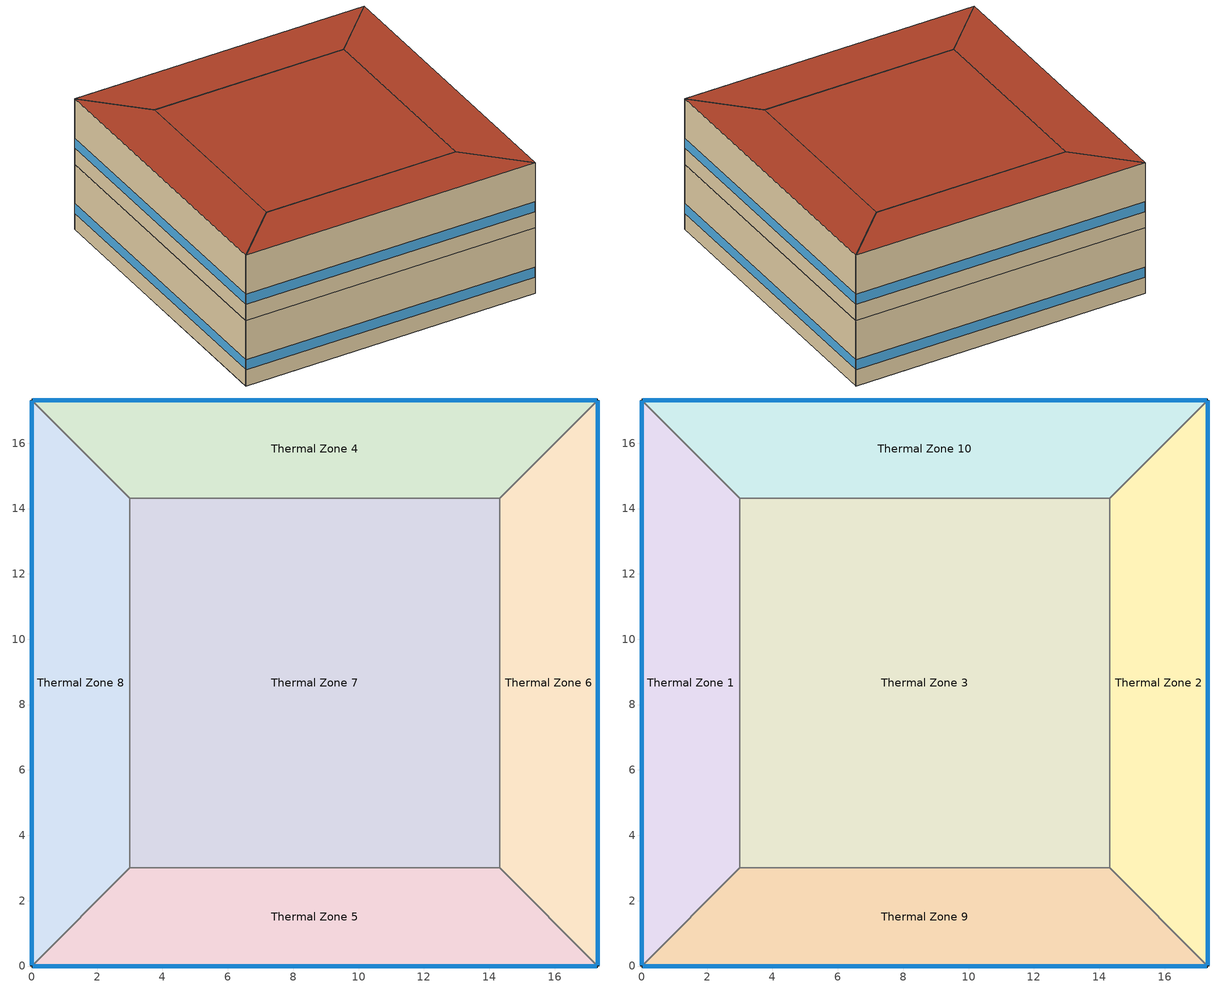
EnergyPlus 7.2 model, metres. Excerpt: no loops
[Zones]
Thermal Zone 7
 floor ground (000_ExtSlabCarpet_4in_ClimateZone 1-8): 3,3 3,14.32 14.32,14.32 14.32,3 z0
 wall to Thermal Zone 5 (000_Interior Wall): 3,3 14.32,3 z0:4
 wall to Thermal Zone 8 (000_Interior Wall): 3,14.32 3,3 z0:4
 wall to Thermal Zone 4 (000_Interior Wall): 14.32,14.32 3,14.32 z0:4
 wall to Thermal Zone 6 (000_Interior Wall): 14.32,3 14.32,14.32 z0:4
Thermal Zone 6
 floor ground (000_ExtSlabCarpet_4in_ClimateZone 1-8): 17.32,17.32 17.32,0 14.32,3 14.32,14.32 z0
 wall outside (ASHRAE_189.1-2009_ExtWall_SteelFrame_ClimateZone 4-8): 17.32,0 17.32,17.32 z0:4
 wall to Thermal Zone 5 (000_Interior Wall): 14.32,3 17.32,0 z0:4
 wall to Thermal Zone 4 (000_Interior Wall): 17.32,17.32 14.32,14.32 z0:4
 window (ASHRAE_189.1-2009_ExtWindow_ClimateZone 4-5): 17.32,0.03 17.32,17.3 z1:1.6
Thermal Zone 4
 floor ground (000_ExtSlabCarpet_4in_ClimateZone 1-8): 0,17.32 17.32,17.32 14.32,14.32 3,14.32 z0
 wall outside (ASHRAE_189.1-2009_ExtWall_SteelFrame_ClimateZone 4-8): 17.32,17.32 0,17.32 z0:4
 wall to Thermal Zone 8 (000_Interior Wall): 0,17.32 3,14.32 z0:4
 window (ASHRAE_189.1-2009_ExtWindow_ClimateZone 4-5): 17.3,17.32 0.03,17.32 z1:1.6
Thermal Zone 8
 floor ground (000_ExtSlabCarpet_4in_ClimateZone 1-8): 0,0 0,17.32 3,14.32 3,3 z0
 wall outside (ASHRAE_189.1-2009_ExtWall_SteelFrame_ClimateZone 4-8): 0,17.32 0,0 z0:4
 wall to Thermal Zone 5 (000_Interior Wall): 0,0 3,3 z0:4
 window (ASHRAE_189.1-2009_ExtWindow_ClimateZone 4-5): 0,17.3 0,0.03 z1:1.6
Thermal Zone 5
 floor ground (000_ExtSlabCarpet_4in_ClimateZone 1-8): 17.32,0 0,0 3,3 14.32,3 z0
 wall outside (ASHRAE_189.1-2009_ExtWall_SteelFrame_ClimateZone 4-8): 0,0 17.32,0 z0:4
 window (ASHRAE_189.1-2009_ExtWindow_ClimateZone 4-5): 0.03,0 17.3,0 z1:1.6
Thermal Zone 1
 floor to Thermal Zone 8 (000_Interior Floor): 0,0 0,17.32 3,14.32 3,3 z4
 wall outside (ASHRAE_189.1-2009_ExtWall_SteelFrame_ClimateZone 4-8): 0,17.32 0,0 z4:8
 wall to Thermal Zone 3 (000_Interior Wall): 3,3 3,14.32 z4:8
 wall to Thermal Zone 9 (000_Interior Wall): 0,0 3,3 z4:8
 wall to Thermal Zone 10 (000_Interior Wall): 3,14.32 0,17.32 z4:8
 window (ASHRAE_189.1-2009_ExtWindow_ClimateZone 4-5): 0,17.3 0,0.03 z5:5.6
 roof outside (ASHRAE_189.1-2009_ExtRoof_IEAD_ClimateZone 2-5): 3,3 3,14.32 0,17.32 0,0 z8
Thermal Zone 2
 floor to Thermal Zone 6 (000_Interior Floor): 17.32,17.32 17.32,0 14.32,3 14.32,14.32 z4
 wall outside (ASHRAE_189.1-2009_ExtWall_SteelFrame_ClimateZone 4-8): 17.32,0 17.32,17.32 z4:8
 wall to Thermal Zone 9 (000_Interior Wall): 14.32,3 17.32,0 z4:8
 wall to Thermal Zone 10 (000_Interior Wall): 17.32,17.32 14.32,14.32 z4:8
 wall to Thermal Zone 3 (000_Interior Wall): 14.32,14.32 14.32,3 z4:8
 window (ASHRAE_189.1-2009_ExtWindow_ClimateZone 4-5): 17.32,0.03 17.32,17.3 z5:5.6
 roof outside (ASHRAE_189.1-2009_ExtRoof_IEAD_ClimateZone 2-5): 14.32,14.32 14.32,3 17.32,0 17.32,17.32 z8
Thermal Zone 10
 floor to Thermal Zone 4 (000_Interior Floor): 0,17.32 17.32,17.32 14.32,14.32 3,14.32 z4
 wall outside (ASHRAE_189.1-2009_ExtWall_SteelFrame_ClimateZone 4-8): 17.32,17.32 0,17.32 z4:8
 wall to Thermal Zone 3 (000_Interior Wall): 3,14.32 14.32,14.32 z4:8
 window (ASHRAE_189.1-2009_ExtWindow_ClimateZone 4-5): 17.3,17.32 0.03,17.32 z5:5.6
 roof outside (ASHRAE_189.1-2009_ExtRoof_IEAD_ClimateZone 2-5): 3,14.32 14.32,14.32 17.32,17.32 0,17.32 z8
Thermal Zone 3
 floor to Thermal Zone 7 (000_Interior Floor): 3,3 3,14.32 14.32,14.32 14.32,3 z4
 wall to Thermal Zone 9 (000_Interior Wall): 3,3 14.32,3 z4:8
 roof outside (ASHRAE_189.1-2009_ExtRoof_IEAD_ClimateZone 2-5): 14.32,3 14.32,14.32 3,14.32 3,3 z8
Thermal Zone 9
 floor to Thermal Zone 5 (000_Interior Floor): 17.32,0 0,0 3,3 14.32,3 z4
 wall outside (ASHRAE_189.1-2009_ExtWall_SteelFrame_ClimateZone 4-8): 0,0 17.32,0 z4:8
 window (ASHRAE_189.1-2009_ExtWindow_ClimateZone 4-5): 0.03,0 17.3,0 z5:5.6
 roof outside (ASHRAE_189.1-2009_ExtRoof_IEAD_ClimateZone 2-5): 14.32,3 3,3 0,0 17.32,0 z8
[Site:Location]
San Francisco Intl Ap_CA_USA Design_Conditions: Latitude {deg}=37.62; Longitude {deg}=-122.4; Time Zone {hr}=-8; Elevation {m}=2
[SizingPeriod:DesignDay] Day of Month=21; Dry-Bulb Temperature Range Modifier Type=DefaultMultipliers; Barometric Pressure {Pa}=101301; Rain Indicator=No; Snow Indicator=No; Daylight Saving Time Indicator=No
Name | Month | Day Type | Maximum Dry-Bulb Temperature {C} | Daily Dry-Bulb Temperature Range {deltaC} | Humidity Condition Type | Wetbulb or DewPoint at Maximum Dry-Bulb {C} | Wind Speed {m/s} | Wind Direction {deg} | Solar Model Indicator | ASHRAE Clear Sky Optical Depth for Beam Irradiance (taub) | ASHRAE Clear Sky Optical Depth for Diffuse Irradiance (taud) | Sky Clearness | Enthalpy at Maximum Dry-Bulb {J/kg}
San Francisco Intl Ap Ann Clg 2% Condns DB=>MWB | 8 | SummerDesignDay | 23.6 | 8.5 | Wetbulb | 16.2 | 5.9 | 310 | ASHRAETau | 0.365 | 2.435
San Francisco Intl Ap Ann Hum_n 99.6% Condns DP=>MCDB | 1 | WinterDesignDay | 10.7 | 0 | Dewpoint | -3.7 | 2.2 | 150 | ASHRAEClearSky |  |  | 0
San Francisco Intl Ap Ann Clg 2% Condns Enth=>MDB | 8 | SummerDesignDay | 22.4 | 8.5 | Enthalpy |  | 5.9 | 310 | ASHRAETau | 0.365 | 2.435 |  | 47600
San Francisco Intl Ap Ann Hum_n 99% Condns DP=>MCDB | 1 | WinterDesignDay | 11.2 | 0 | Dewpoint | -1.2 | 2.2 | 150 | ASHRAEClearSky |  |  | 0
[Building]
Building 1
[Material] Thermal Absorptance=0.9
Name | Roughness | Thickness {m} | Conductivity {W/m-K} | Density {kg/m3} | Specific Heat {J/kg-K} | Solar Absorptance | Visible Absorptance
000_M11 100mm lightweight concrete | MediumRough | 0.1016 | 0.53 | 1280 | 840 | 0.7 | 0.7
Wall Insulation [39] | MediumRough | 0.1184 | 0.045 | 265 | 836.8 | 0.7 | 0.7
MAT-CC05 4 HW CONCRETE | Rough | 0.1016 | 1.311 | 2240 | 836.8 | 0.7 | 0.7
000_G01a 19mm gypsum board | MediumSmooth | 0.019 | 0.16 | 800 | 1090 | 0.7 | 0.7
Roof Membrane | VeryRough | 0.0095 | 0.16 | 1121.29 | 1460 | 0.7 | 0.7
Metal Decking | MediumSmooth | 0.0015 | 45.006 | 7680 | 418.4 | 0.7 | 0.3
000_F16 Acoustic tile | MediumSmooth | 0.0191 | 0.06 | 368 | 590 | 0.7 | 0.7
1/2IN Gypsum | Smooth | 0.0127 | 0.16 | 784.9 | 830 | 0.92 | 0.92
Roof Insulation [21] | MediumRough | 0.2105 | 0.049 | 265 | 836.8 | 0.7 | 0.7
[Material:AirGap]
Name | Thermal Resistance {m2-K/W}
000_F04 Wall air space resistance | 0.15
000_F05 Ceiling air space resistance | 0.18
[Material:NoMass] Thermal Absorptance=0.9; Solar Absorptance=0.7
Name | Roughness | Thermal Resistance {m2-K/W} | Visible Absorptance
MAT-SHEATH | Rough | 0.3626 | 0.7
CP02 CARPET PAD | VeryRough | 0.2165 | 0.8
[WindowMaterial:Glazing]
Theoretical Glass [207]: Optical Data Type=SpectralAverage; Thickness {m}=0.003; Solar Transmittance at Normal Incidence=0.3311; Front Side Solar Reflectance at Normal Incidence=0.6189; Back Side Solar Reflectance at Normal Incidence=0.6189; Visible Transmittance at Normal Incidence=0.44; Front Side Visible Reflectance at Normal Incidence=0.51; Back Side Visible Reflectance at Normal Incidence=0.51; Infrared Transmittance at Normal Incidence=0; Front Side Infrared Hemispherical Emissivity=0.9; Back Side Infrared Hemispherical Emissivity=0.9; Conductivity {W/m-K}=0.0133; Dirt Correction Factor for Solar and Visible Transmittance=1; Solar Diffusing=No
[Construction]
ASHRAE_189.1-2009_ExtWall_SteelFrame_ClimateZone 4-8: MAT-SHEATH, Wall Insulation [39], 1/2IN Gypsum
000_Interior Wall: 000_G01a 19mm gypsum board, 000_F04 Wall air space resistance, 000_G01a 19mm gypsum board
ASHRAE_189.1-2009_ExtRoof_IEAD_ClimateZone 2-5: Roof Membrane, Roof Insulation [21], Metal Decking
ASHRAE_189.1-2009_ExtWindow_ClimateZone 4-5: Theoretical Glass [207]
000_ExtSlabCarpet_4in_ClimateZone 1-8: MAT-CC05 4 HW CONCRETE, CP02 CARPET PAD
000_Interior Floor: 000_F16 Acoustic tile, 000_F05 Ceiling air space resistance, 000_M11 100mm lightweight concrete
[AvailabilityManager:Scheduled]
Name | Schedule
AvailabilityManager:Scheduled {3d8ffcd0-82a4-45dc-84d4-45b25b293a43} | Schedule:Compact {dc51505e-83ae-446e-831e-151f8ff6d7c2}
AvailabilityManager:Scheduled {bbd753d1-e05c-4613-aad5-eb119b962331} | Schedule:Compact {ec9302e9-a7bf-47b4-a78e-59cc665f53a0}
[Zone]
Thermal Zone 1; Thermal Zone 2; Thermal Zone 7; Thermal Zone 10; Thermal Zone 6; Thermal Zone 4; Thermal Zone 3; Thermal Zone 8; Thermal Zone 5; Thermal Zone 9
[Schedule:Compact]
Schedule:Compact {dc51505e-83ae-446e-831e-151f8ff6d7c2}; Schedule:Compact {ec9302e9-a7bf-47b4-a78e-59cc665f53a0}: Through: 12/31, For: AllDays, Until: 24:00, 1
